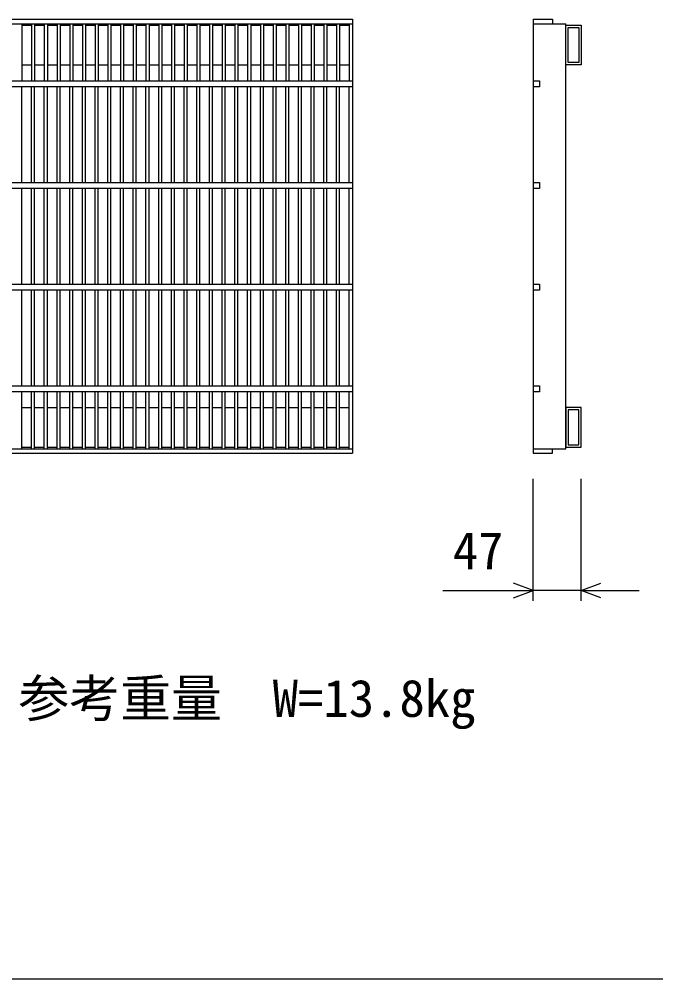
# Model space of a CAD drawing. Units: millimetres, scale not verified. Extents: x 15 to 25215, y 0 to 17820.
# Drawn here: x 13233 to 13859, y 6837 to 7781 of the extents above; entities that cross this region are included whole.
import ezdxf
from ezdxf.enums import TextEntityAlignment as Align

# ---------------------------------------------------------------- set-up
doc = ezdxf.new("R2010")
doc.units = ezdxf.units.MM
doc.header["$LTSCALE"] = 30
doc.layers.add('DIM', color=7, linetype='Continuous', lineweight=25)
doc.layers.add('HATCH', color=6, linetype='Continuous', lineweight=25)
doc.styles.add('ＭＳ ゴシック', font='')
doc.styles.get('ＭＳ ゴシック').set_extended_font_data('MS Gothic')

msp = doc.modelspace()

# ---------------------------------------------------------------- linework, layer by layer
at = {"layer": 'DIM'}
for p, q in [((13738.44, 7208.53), (13738.44, 7328.53)), ((13785.44, 7208.53), (13785.44, 7328.53)), ((13738.44, 7218.53), (13718.98, 7225.61)), ((13785.44, 7218.53), (13804.89, 7225.61)), ((13649.28, 7218.53), (13738.44, 7218.53)), ((13718.98, 7211.45), (13738.44, 7218.53)), ((13785.44, 7218.53), (13738.44, 7218.53)), ((13785.44, 7218.53), (13842.5, 7218.53)), ((13804.89, 7211.45), (13785.44, 7218.53)), ((7983.48, 6836.57), (14483.48, 6836.57))]:
    msp.add_line(p, q, dxfattribs=at)
at = {"layer": 'HATCH'}
for p, q in [((13132.42, 7780.53), (13560.42, 7780.53)), ((13560.42, 7780.53), (13560.42, 7353.53)), ((13738.44, 7780.53), (13738.44, 7353.53)), ((13738.44, 7780.53), (13757.44, 7780.53)), ((13757.44, 7780.53), (13757.44, 7776.03)), ((13132.42, 7776.03), (13560.42, 7776.03)), ((13235.42, 7776.03), (13235.42, 7720.03)), ((13235.42, 7774.53), (13244.92, 7774.53)), ((13244.92, 7776.03), (13244.92, 7720.03)), ((13247.92, 7776.03), (13247.92, 7720.03)), ((13247.92, 7774.53), (13257.42, 7774.53)), ((13257.42, 7776.03), (13257.42, 7720.03)), ((13260.42, 7776.03), (13260.42, 7720.03)), ((13260.42, 7774.53), (13269.92, 7774.53)), ((13269.92, 7776.03), (13269.92, 7720.03)), ((13272.92, 7776.03), (13272.92, 7720.03)), ((13272.92, 7774.53), (13282.42, 7774.53)), ((13282.42, 7776.03), (13282.42, 7720.03)), ((13285.42, 7776.03), (13285.42, 7720.03)), ((13285.42, 7774.53), (13294.92, 7774.53)), ((13294.92, 7776.03), (13294.92, 7720.03)), ((13297.92, 7776.03), (13297.92, 7720.03)), ((13297.92, 7774.53), (13307.42, 7774.53)), ((13307.42, 7776.03), (13307.42, 7720.03)), ((13310.42, 7776.03), (13310.42, 7720.03)), ((13310.42, 7774.53), (13319.92, 7774.53)), ((13319.92, 7776.03), (13319.92, 7720.03)), ((13322.92, 7776.03), (13322.92, 7720.03)), ((13322.92, 7774.53), (13332.42, 7774.53)), ((13332.42, 7776.03), (13332.42, 7720.03)), ((13335.42, 7776.03), (13335.42, 7720.03)), ((13335.42, 7774.53), (13344.92, 7774.53)), ((13344.92, 7776.03), (13344.92, 7720.03)), ((13347.92, 7776.03), (13347.92, 7720.03)), ((13347.92, 7774.53), (13357.42, 7774.53)), ((13357.42, 7776.03), (13357.42, 7720.03)), ((13360.42, 7776.03), (13360.42, 7720.03)), ((13360.42, 7774.53), (13369.92, 7774.53)), ((13369.92, 7776.03), (13369.92, 7720.03)), ((13372.92, 7776.03), (13372.92, 7720.03)), ((13372.92, 7774.53), (13382.42, 7774.53)), ((13382.42, 7776.03), (13382.42, 7720.03)), ((13385.42, 7776.03), (13385.42, 7720.03)), ((13385.42, 7774.53), (13394.92, 7774.53)), ((13394.92, 7776.03), (13394.92, 7720.03)), ((13397.92, 7776.03), (13397.92, 7720.03)), ((13397.92, 7774.53), (13407.42, 7774.53)), ((13407.42, 7776.03), (13407.42, 7720.03)), ((13410.42, 7776.03), (13410.42, 7720.03)), ((13410.42, 7774.53), (13419.92, 7774.53)), ((13419.92, 7776.03), (13419.92, 7720.03)), ((13422.92, 7776.03), (13422.92, 7720.03)), ((13422.92, 7774.53), (13432.42, 7774.53)), ((13432.42, 7776.03), (13432.42, 7720.03)), ((13435.42, 7776.03), (13435.42, 7720.03)), ((13435.42, 7774.53), (13444.92, 7774.53)), ((13444.92, 7776.03), (13444.92, 7720.03)), ((13447.92, 7776.03), (13447.92, 7720.03)), ((13447.92, 7774.53), (13457.42, 7774.53)), ((13457.42, 7776.03), (13457.42, 7720.03)), ((13460.42, 7776.03), (13460.42, 7720.03)), ((13460.42, 7774.53), (13469.92, 7774.53)), ((13469.92, 7776.03), (13469.92, 7720.03)), ((13472.92, 7776.03), (13472.92, 7720.03)), ((13472.92, 7774.53), (13482.42, 7774.53)), ((13482.42, 7776.03), (13482.42, 7720.03)), ((13485.42, 7776.03), (13485.42, 7720.03)), ((13485.42, 7774.53), (13494.92, 7774.53)), ((13494.92, 7776.03), (13494.92, 7720.03)), ((13497.92, 7776.03), (13497.92, 7720.03)), ((13497.92, 7774.53), (13507.42, 7774.53)), ((13507.42, 7776.03), (13507.42, 7720.03)), ((13510.42, 7776.03), (13510.42, 7720.03)), ((13510.42, 7774.53), (13519.92, 7774.53)), ((13519.92, 7776.03), (13519.92, 7720.03)), ((13522.92, 7776.03), (13522.92, 7720.03)), ((13522.92, 7774.53), (13532.42, 7774.53)), ((13532.42, 7776.03), (13532.42, 7720.03)), ((13535.42, 7776.03), (13535.42, 7720.03)), ((13535.42, 7774.53), (13544.92, 7774.53)), ((13544.92, 7776.03), (13544.92, 7720.03)), ((13547.92, 7776.03), (13547.92, 7720.03)), ((13547.92, 7774.53), (13557.42, 7774.53)), ((13557.42, 7776.03), (13557.42, 7720.03)), ((13738.44, 7776.03), (13770.44, 7776.03)), ((13770.44, 7358.03), (13770.44, 7776.03)), ((13770.44, 7774.53), (13785.44, 7774.53)), ((13770.44, 7735.53), (13770.44, 7774.53)), ((13772.74, 7772.23), (13783.14, 7772.23)), ((13772.74, 7737.83), (13772.74, 7772.23)), ((13783.14, 7772.23), (13783.14, 7737.83)), ((13785.44, 7774.53), (13785.44, 7735.53)), ((13235.42, 7735.53), (13244.92, 7735.53)), ((13247.92, 7735.53), (13257.42, 7735.53)), ((13260.42, 7735.53), (13269.92, 7735.53)), ((13272.92, 7735.53), (13282.42, 7735.53)), ((13285.42, 7735.53), (13294.92, 7735.53)), ((13297.92, 7735.53), (13307.42, 7735.53)), ((13310.42, 7735.53), (13319.92, 7735.53)), ((13322.92, 7735.53), (13332.42, 7735.53)), ((13335.42, 7735.53), (13344.92, 7735.53)), ((13347.92, 7735.53), (13357.42, 7735.53)), ((13360.42, 7735.53), (13369.92, 7735.53)), ((13372.92, 7735.53), (13382.42, 7735.53)), ((13385.42, 7735.53), (13394.92, 7735.53)), ((13397.92, 7735.53), (13407.42, 7735.53)), ((13410.42, 7735.53), (13419.92, 7735.53)), ((13422.92, 7735.53), (13432.42, 7735.53)), ((13435.42, 7735.53), (13444.92, 7735.53)), ((13447.92, 7735.53), (13457.42, 7735.53)), ((13460.42, 7735.53), (13469.92, 7735.53)), ((13472.92, 7735.53), (13482.42, 7735.53)), ((13485.42, 7735.53), (13494.92, 7735.53)), ((13497.92, 7735.53), (13507.42, 7735.53)), ((13510.42, 7735.53), (13519.92, 7735.53)), ((13522.92, 7735.53), (13532.42, 7735.53)), ((13535.42, 7735.53), (13544.92, 7735.53)), ((13547.92, 7735.53), (13557.42, 7735.53)), ((13785.44, 7735.53), (13770.44, 7735.53)), ((13783.14, 7737.83), (13772.74, 7737.83)), ((13132.42, 7720.03), (13560.42, 7720.03)), ((13560.42, 7714.03), (13132.42, 7714.03)), ((13235.42, 7620.03), (13235.42, 7714.03)), ((13244.92, 7620.03), (13244.92, 7714.03)), ((13247.92, 7620.03), (13247.92, 7714.03)), ((13257.42, 7620.03), (13257.42, 7714.03)), ((13260.42, 7620.03), (13260.42, 7714.03)), ((13269.92, 7620.03), (13269.92, 7714.03)), ((13272.92, 7620.03), (13272.92, 7714.03)), ((13282.42, 7620.03), (13282.42, 7714.03)), ((13285.42, 7620.03), (13285.42, 7714.03)), ((13294.92, 7620.03), (13294.92, 7714.03)), ((13297.92, 7620.03), (13297.92, 7714.03)), ((13307.42, 7620.03), (13307.42, 7714.03)), ((13310.42, 7620.03), (13310.42, 7714.03)), ((13319.92, 7620.03), (13319.92, 7714.03)), ((13322.92, 7620.03), (13322.92, 7714.03)), ((13332.42, 7620.03), (13332.42, 7714.03)), ((13335.42, 7620.03), (13335.42, 7714.03)), ((13344.92, 7620.03), (13344.92, 7714.03)), ((13347.92, 7620.03), (13347.92, 7714.03)), ((13357.42, 7620.03), (13357.42, 7714.03)), ((13360.42, 7620.03), (13360.42, 7714.03)), ((13369.92, 7620.03), (13369.92, 7714.03)), ((13372.92, 7620.03), (13372.92, 7714.03)), ((13382.42, 7620.03), (13382.42, 7714.03)), ((13385.42, 7620.03), (13385.42, 7714.03)), ((13394.92, 7620.03), (13394.92, 7714.03)), ((13397.92, 7620.03), (13397.92, 7714.03)), ((13407.42, 7620.03), (13407.42, 7714.03)), ((13410.42, 7620.03), (13410.42, 7714.03)), ((13419.92, 7620.03), (13419.92, 7714.03)), ((13422.92, 7620.03), (13422.92, 7714.03)), ((13432.42, 7620.03), (13432.42, 7714.03)), ((13435.42, 7620.03), (13435.42, 7714.03)), ((13444.92, 7620.03), (13444.92, 7714.03)), ((13447.92, 7620.03), (13447.92, 7714.03)), ((13457.42, 7620.03), (13457.42, 7714.03)), ((13460.42, 7620.03), (13460.42, 7714.03)), ((13469.92, 7620.03), (13469.92, 7714.03)), ((13472.92, 7620.03), (13472.92, 7714.03)), ((13482.42, 7620.03), (13482.42, 7714.03)), ((13485.42, 7620.03), (13485.42, 7714.03)), ((13494.92, 7620.03), (13494.92, 7714.03)), ((13497.92, 7620.03), (13497.92, 7714.03)), ((13507.42, 7620.03), (13507.42, 7714.03)), ((13510.42, 7620.03), (13510.42, 7714.03)), ((13519.92, 7620.03), (13519.92, 7714.03)), ((13522.92, 7620.03), (13522.92, 7714.03)), ((13532.42, 7620.03), (13532.42, 7714.03)), ((13535.42, 7620.03), (13535.42, 7714.03)), ((13544.92, 7620.03), (13544.92, 7714.03)), ((13547.92, 7620.03), (13547.92, 7714.03)), ((13557.42, 7620.03), (13557.42, 7714.03)), ((13738.44, 7720.03), (13744.44, 7720.03)), ((13744.44, 7714.03), (13738.44, 7714.03)), ((13744.44, 7720.03), (13744.44, 7714.03)), ((13132.42, 7620.03), (13560.42, 7620.03)), ((13738.44, 7620.03), (13744.44, 7620.03)), ((13744.44, 7620.03), (13744.44, 7614.03)), ((13560.42, 7614.03), (13132.42, 7614.03)), ((13235.42, 7520.03), (13235.42, 7614.03)), ((13244.92, 7520.03), (13244.92, 7614.03)), ((13247.92, 7520.03), (13247.92, 7614.03)), ((13257.42, 7520.03), (13257.42, 7614.03)), ((13260.42, 7520.03), (13260.42, 7614.03)), ((13269.92, 7520.03), (13269.92, 7614.03)), ((13272.92, 7520.03), (13272.92, 7614.03)), ((13282.42, 7520.03), (13282.42, 7614.03)), ((13285.42, 7520.03), (13285.42, 7614.03)), ((13294.92, 7520.03), (13294.92, 7614.03)), ((13297.92, 7520.03), (13297.92, 7614.03)), ((13307.42, 7520.03), (13307.42, 7614.03)), ((13310.42, 7520.03), (13310.42, 7614.03)), ((13319.92, 7520.03), (13319.92, 7614.03)), ((13322.92, 7520.03), (13322.92, 7614.03)), ((13332.42, 7520.03), (13332.42, 7614.03)), ((13335.42, 7520.03), (13335.42, 7614.03)), ((13344.92, 7520.03), (13344.92, 7614.03)), ((13347.92, 7520.03), (13347.92, 7614.03)), ((13357.42, 7520.03), (13357.42, 7614.03)), ((13360.42, 7520.03), (13360.42, 7614.03)), ((13369.92, 7520.03), (13369.92, 7614.03)), ((13372.92, 7520.03), (13372.92, 7614.03)), ((13382.42, 7520.03), (13382.42, 7614.03)), ((13385.42, 7520.03), (13385.42, 7614.03)), ((13394.92, 7520.03), (13394.92, 7614.03)), ((13397.92, 7520.03), (13397.92, 7614.03)), ((13407.42, 7520.03), (13407.42, 7614.03)), ((13410.42, 7520.03), (13410.42, 7614.03)), ((13419.92, 7520.03), (13419.92, 7614.03)), ((13422.92, 7520.03), (13422.92, 7614.03)), ((13432.42, 7520.03), (13432.42, 7614.03)), ((13435.42, 7520.03), (13435.42, 7614.03)), ((13444.92, 7520.03), (13444.92, 7614.03)), ((13447.92, 7520.03), (13447.92, 7614.03)), ((13457.42, 7520.03), (13457.42, 7614.03)), ((13460.42, 7520.03), (13460.42, 7614.03)), ((13469.92, 7520.03), (13469.92, 7614.03)), ((13472.92, 7520.03), (13472.92, 7614.03)), ((13482.42, 7520.03), (13482.42, 7614.03)), ((13485.42, 7520.03), (13485.42, 7614.03)), ((13494.92, 7520.03), (13494.92, 7614.03)), ((13497.92, 7520.03), (13497.92, 7614.03)), ((13507.42, 7520.03), (13507.42, 7614.03)), ((13510.42, 7520.03), (13510.42, 7614.03)), ((13519.92, 7520.03), (13519.92, 7614.03)), ((13522.92, 7520.03), (13522.92, 7614.03)), ((13532.42, 7520.03), (13532.42, 7614.03)), ((13535.42, 7520.03), (13535.42, 7614.03)), ((13544.92, 7520.03), (13544.92, 7614.03)), ((13547.92, 7520.03), (13547.92, 7614.03)), ((13557.42, 7520.03), (13557.42, 7614.03)), ((13744.44, 7614.03), (13738.44, 7614.03)), ((13132.42, 7520.03), (13560.42, 7520.03)), ((13560.42, 7514.03), (13132.42, 7514.03)), ((13235.42, 7420.03), (13235.42, 7514.03)), ((13244.92, 7420.03), (13244.92, 7514.03)), ((13247.92, 7420.03), (13247.92, 7514.03)), ((13257.42, 7420.03), (13257.42, 7514.03)), ((13260.42, 7420.03), (13260.42, 7514.03)), ((13269.92, 7420.03), (13269.92, 7514.03)), ((13272.92, 7420.03), (13272.92, 7514.03)), ((13282.42, 7420.03), (13282.42, 7514.03)), ((13285.42, 7420.03), (13285.42, 7514.03)), ((13294.92, 7420.03), (13294.92, 7514.03)), ((13297.92, 7420.03), (13297.92, 7514.03)), ((13307.42, 7420.03), (13307.42, 7514.03)), ((13310.42, 7420.03), (13310.42, 7514.03)), ((13319.92, 7420.03), (13319.92, 7514.03)), ((13322.92, 7420.03), (13322.92, 7514.03)), ((13332.42, 7420.03), (13332.42, 7514.03)), ((13335.42, 7420.03), (13335.42, 7514.03)), ((13344.92, 7420.03), (13344.92, 7514.03)), ((13347.92, 7420.03), (13347.92, 7514.03)), ((13357.42, 7420.03), (13357.42, 7514.03)), ((13360.42, 7420.03), (13360.42, 7514.03)), ((13369.92, 7420.03), (13369.92, 7514.03)), ((13372.92, 7420.03), (13372.92, 7514.03)), ((13382.42, 7420.03), (13382.42, 7514.03)), ((13385.42, 7420.03), (13385.42, 7514.03)), ((13394.92, 7420.03), (13394.92, 7514.03)), ((13397.92, 7420.03), (13397.92, 7514.03)), ((13407.42, 7420.03), (13407.42, 7514.03)), ((13410.42, 7420.03), (13410.42, 7514.03)), ((13419.92, 7420.03), (13419.92, 7514.03)), ((13422.92, 7420.03), (13422.92, 7514.03)), ((13432.42, 7420.03), (13432.42, 7514.03)), ((13435.42, 7420.03), (13435.42, 7514.03)), ((13444.92, 7420.03), (13444.92, 7514.03)), ((13447.92, 7420.03), (13447.92, 7514.03)), ((13457.42, 7420.03), (13457.42, 7514.03)), ((13460.42, 7420.03), (13460.42, 7514.03)), ((13469.92, 7420.03), (13469.92, 7514.03)), ((13472.92, 7420.03), (13472.92, 7514.03)), ((13482.42, 7420.03), (13482.42, 7514.03)), ((13485.42, 7420.03), (13485.42, 7514.03)), ((13494.92, 7420.03), (13494.92, 7514.03)), ((13497.92, 7420.03), (13497.92, 7514.03)), ((13507.42, 7420.03), (13507.42, 7514.03)), ((13510.42, 7420.03), (13510.42, 7514.03)), ((13519.92, 7420.03), (13519.92, 7514.03)), ((13522.92, 7420.03), (13522.92, 7514.03)), ((13532.42, 7420.03), (13532.42, 7514.03)), ((13535.42, 7420.03), (13535.42, 7514.03)), ((13544.92, 7420.03), (13544.92, 7514.03)), ((13547.92, 7420.03), (13547.92, 7514.03)), ((13557.42, 7420.03), (13557.42, 7514.03)), ((13738.44, 7520.03), (13744.44, 7520.03)), ((13744.44, 7514.03), (13738.44, 7514.03)), ((13744.44, 7520.03), (13744.44, 7514.03)), ((13132.42, 7420.03), (13560.42, 7420.03)), ((13738.44, 7420.03), (13744.44, 7420.03)), ((13744.44, 7420.03), (13744.44, 7414.03)), ((13560.42, 7414.03), (13132.42, 7414.03)), ((13235.42, 7358.03), (13235.42, 7414.03)), ((13244.92, 7358.03), (13244.92, 7414.03)), ((13247.92, 7358.03), (13247.92, 7414.03)), ((13257.42, 7358.03), (13257.42, 7414.03)), ((13260.42, 7358.03), (13260.42, 7414.03)), ((13269.92, 7358.03), (13269.92, 7414.03)), ((13272.92, 7358.03), (13272.92, 7414.03)), ((13282.42, 7358.03), (13282.42, 7414.03)), ((13285.42, 7358.03), (13285.42, 7414.03)), ((13294.92, 7358.03), (13294.92, 7414.03)), ((13297.92, 7358.03), (13297.92, 7414.03)), ((13307.42, 7358.03), (13307.42, 7414.03)), ((13310.42, 7358.03), (13310.42, 7414.03)), ((13319.92, 7358.03), (13319.92, 7414.03)), ((13322.92, 7358.03), (13322.92, 7414.03)), ((13332.42, 7358.03), (13332.42, 7414.03)), ((13335.42, 7358.03), (13335.42, 7414.03)), ((13344.92, 7358.03), (13344.92, 7414.03)), ((13347.92, 7358.03), (13347.92, 7414.03)), ((13357.42, 7358.03), (13357.42, 7414.03)), ((13360.42, 7358.03), (13360.42, 7414.03)), ((13369.92, 7358.03), (13369.92, 7414.03)), ((13372.92, 7358.03), (13372.92, 7414.03)), ((13382.42, 7358.03), (13382.42, 7414.03)), ((13385.42, 7358.03), (13385.42, 7414.03)), ((13394.92, 7358.03), (13394.92, 7414.03)), ((13397.92, 7358.03), (13397.92, 7414.03)), ((13407.42, 7358.03), (13407.42, 7414.03)), ((13410.42, 7358.03), (13410.42, 7414.03)), ((13419.92, 7358.03), (13419.92, 7414.03)), ((13422.92, 7358.03), (13422.92, 7414.03)), ((13432.42, 7358.03), (13432.42, 7414.03)), ((13435.42, 7358.03), (13435.42, 7414.03)), ((13444.92, 7358.03), (13444.92, 7414.03)), ((13447.92, 7358.03), (13447.92, 7414.03)), ((13457.42, 7358.03), (13457.42, 7414.03)), ((13460.42, 7358.03), (13460.42, 7414.03)), ((13469.92, 7358.03), (13469.92, 7414.03)), ((13472.92, 7358.03), (13472.92, 7414.03)), ((13482.42, 7358.03), (13482.42, 7414.03)), ((13485.42, 7358.03), (13485.42, 7414.03)), ((13494.92, 7358.03), (13494.92, 7414.03)), ((13497.92, 7358.03), (13497.92, 7414.03)), ((13507.42, 7358.03), (13507.42, 7414.03)), ((13510.42, 7358.03), (13510.42, 7414.03)), ((13519.92, 7358.03), (13519.92, 7414.03)), ((13522.92, 7358.03), (13522.92, 7414.03)), ((13532.42, 7358.03), (13532.42, 7414.03)), ((13535.42, 7358.03), (13535.42, 7414.03)), ((13544.92, 7358.03), (13544.92, 7414.03)), ((13547.92, 7358.03), (13547.92, 7414.03)), ((13557.42, 7358.03), (13557.42, 7414.03)), ((13744.44, 7414.03), (13738.44, 7414.03)), ((13235.42, 7398.53), (13244.92, 7398.53)), ((13247.92, 7398.53), (13257.42, 7398.53)), ((13260.42, 7398.53), (13269.92, 7398.53)), ((13272.92, 7398.53), (13282.42, 7398.53)), ((13285.42, 7398.53), (13294.92, 7398.53)), ((13297.92, 7398.53), (13307.42, 7398.53)), ((13310.42, 7398.53), (13319.92, 7398.53)), ((13322.92, 7398.53), (13332.42, 7398.53)), ((13335.42, 7398.53), (13344.92, 7398.53)), ((13347.92, 7398.53), (13357.42, 7398.53)), ((13360.42, 7398.53), (13369.92, 7398.53)), ((13372.92, 7398.53), (13382.42, 7398.53)), ((13385.42, 7398.53), (13394.92, 7398.53)), ((13397.92, 7398.53), (13407.42, 7398.53)), ((13410.42, 7398.53), (13419.92, 7398.53)), ((13422.92, 7398.53), (13432.42, 7398.53)), ((13435.42, 7398.53), (13444.92, 7398.53)), ((13447.92, 7398.53), (13457.42, 7398.53)), ((13460.42, 7398.53), (13469.92, 7398.53)), ((13472.92, 7398.53), (13482.42, 7398.53)), ((13485.42, 7398.53), (13494.92, 7398.53)), ((13497.92, 7398.53), (13507.42, 7398.53)), ((13510.42, 7398.53), (13519.92, 7398.53)), ((13522.92, 7398.53), (13532.42, 7398.53)), ((13535.42, 7398.53), (13544.92, 7398.53)), ((13547.92, 7398.53), (13557.42, 7398.53)), ((13785.44, 7398.53), (13770.44, 7398.53)), ((13770.44, 7398.53), (13770.44, 7359.53)), ((13783.14, 7396.23), (13772.74, 7396.23)), ((13772.74, 7396.23), (13772.74, 7361.83)), ((13783.14, 7361.83), (13783.14, 7396.23)), ((13785.44, 7359.53), (13785.44, 7398.53)), ((13132.42, 7358.03), (13560.42, 7358.03)), ((13132.42, 7353.53), (13560.42, 7353.53)), ((13235.42, 7359.53), (13244.92, 7359.53)), ((13247.92, 7359.53), (13257.42, 7359.53)), ((13260.42, 7359.53), (13269.92, 7359.53)), ((13272.92, 7359.53), (13282.42, 7359.53)), ((13285.42, 7359.53), (13294.92, 7359.53)), ((13297.92, 7359.53), (13307.42, 7359.53)), ((13310.42, 7359.53), (13319.92, 7359.53)), ((13322.92, 7359.53), (13332.42, 7359.53)), ((13335.42, 7359.53), (13344.92, 7359.53)), ((13347.92, 7359.53), (13357.42, 7359.53)), ((13360.42, 7359.53), (13369.92, 7359.53)), ((13372.92, 7359.53), (13382.42, 7359.53)), ((13385.42, 7359.53), (13394.92, 7359.53)), ((13397.92, 7359.53), (13407.42, 7359.53)), ((13410.42, 7359.53), (13419.92, 7359.53)), ((13422.92, 7359.53), (13432.42, 7359.53)), ((13435.42, 7359.53), (13444.92, 7359.53)), ((13447.92, 7359.53), (13457.42, 7359.53)), ((13460.42, 7359.53), (13469.92, 7359.53)), ((13472.92, 7359.53), (13482.42, 7359.53)), ((13485.42, 7359.53), (13494.92, 7359.53)), ((13497.92, 7359.53), (13507.42, 7359.53)), ((13510.42, 7359.53), (13519.92, 7359.53)), ((13522.92, 7359.53), (13532.42, 7359.53)), ((13535.42, 7359.53), (13544.92, 7359.53)), ((13547.92, 7359.53), (13557.42, 7359.53)), ((13738.44, 7358.03), (13770.44, 7358.03)), ((13738.44, 7353.53), (13757.44, 7353.53)), ((13757.44, 7353.53), (13757.44, 7358.03)), ((13770.44, 7359.53), (13785.44, 7359.53)), ((13772.74, 7361.83), (13783.14, 7361.83))]:
    msp.add_line(p, q, dxfattribs=at)

# ---------------------------------------------------------------- texts
at = {"layer": 'DIM', "style": 'ＭＳ ゴシック'}
for s, p in [('47', (13659.16, 7228.53)), ('参考重量\u3000W=13.8kg', (13232.05, 7083.22))]:
    msp.add_text(s, height=36.66, dxfattribs=at).set_placement(p, align=Align.BOTTOM_LEFT)

doc.saveas('drawing.dxf')
